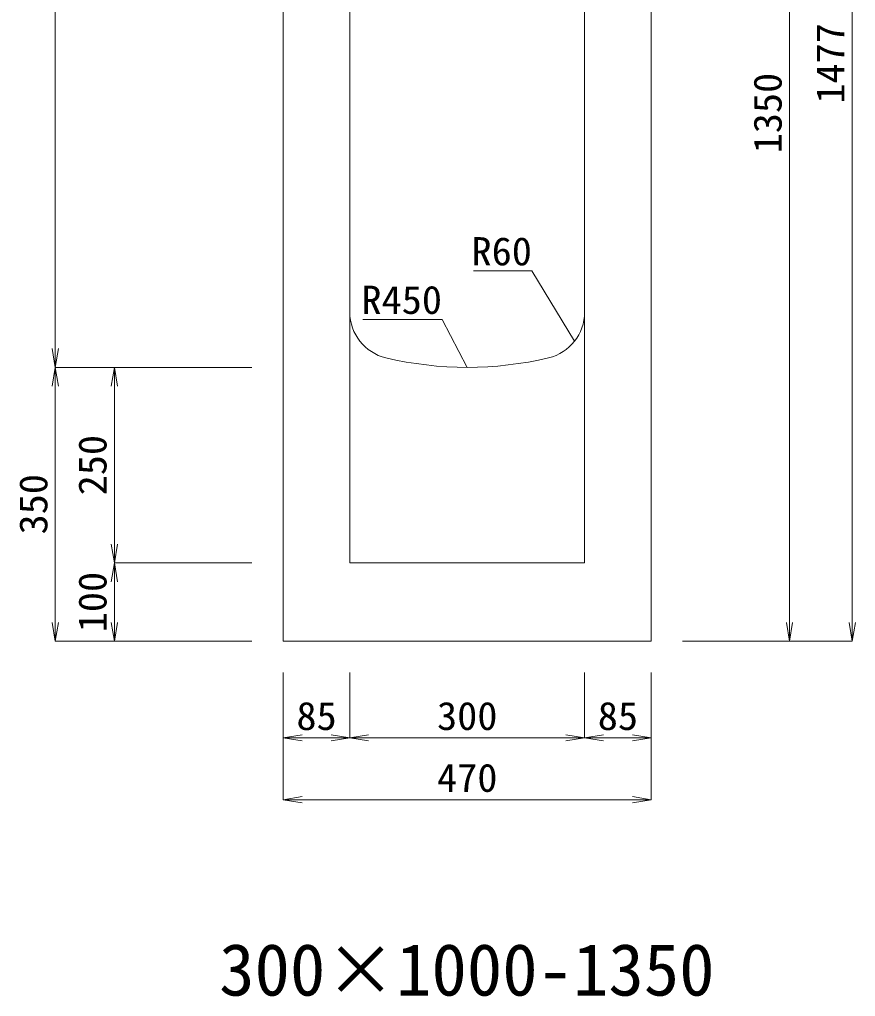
# Model space of a CAD drawing. Units: millimetres at full size. Extents: x -734 to 58102, y 49499 to 87169.
# Drawn here: x 19239 to 20307, y 58589 to 59838 of the extents above; entities that cross this region are included whole.
import ezdxf
from ezdxf.enums import TextEntityAlignment as Align

# ---------------------------------------------------------------- set-up
doc = ezdxf.new("R2010")
doc.units = ezdxf.units.MM
doc.header["$LTSCALE"] = 50
doc.linetypes.add('DASHED_SPACED', pattern=[12, 6, -6])
for name, color, linetype, lineweight in [('0_2', 7, 'DASHED_SPACED', 9), ('寸法線', 7, 'Continuous', 13), ('引出線', 4, 'Continuous', 13), ('本体', 2, 'Continuous', 20)]:
    doc.layers.add(name, color=color, linetype=linetype, lineweight=lineweight)
doc.styles.add('ＭＳ ゴシック', font='')
doc.styles.add('ＭＳ 明朝', font='')
doc.styles.get('ＭＳ ゴシック').set_extended_font_data('MS Gothic')
doc.styles.get('ＭＳ 明朝').set_extended_font_data('MS Mincho')

# ---------------------------------------------------------------- blocks, each defined once
blk = doc.blocks.new('open_arrow')
at = {"color": 0, "linetype": 'Continuous', "lineweight": -2}
blk.add_lwpolyline([(7.5, 1.25), (0, 0), (7.5, -1.25)], dxfattribs=at)

msp = doc.modelspace()

# ---------------------------------------------------------------- linework, layer by layer
at = {"layer": '寸法線'}
for p, q in [((20302.54, 60520.64), (20302.54, 59043.64)), ((19284.19, 60393.64), (19284.19, 59393.64)), ((20222.29, 60393.64), (20222.29, 59043.64)), ((19284.19, 59393.64), (19284.19, 59043.64)), ((19535.53, 59393.64), (19284.19, 59393.64)), ((19535.53, 59393.64), (19284.19, 59393.64)), ((19359.74, 59143.64), (19359.74, 59393.64)), ((19535.53, 59393.64), (19359.74, 59393.64)), ((19535.53, 59143.64), (19359.74, 59143.64)), ((19359.74, 59043.64), (19359.74, 59143.64)), ((19535.53, 59143.64), (19359.74, 59143.64)), ((19535.53, 59043.64), (19284.19, 59043.64)), ((19535.53, 59043.64), (19359.74, 59043.64)), ((20085.57, 59043.64), (20302.54, 59043.64)), ((20085.57, 59043.64), (20222.29, 59043.64)), ((19575.55, 59003.62), (19575.55, 58841.04)), ((19575.55, 59003.62), (19575.55, 58920.1)), ((19660.55, 59003.62), (19660.55, 58920.1)), ((19660.55, 59003.62), (19660.55, 58920.1)), ((19960.55, 59003.62), (19960.55, 58920.1)), ((19960.55, 59003.62), (19960.55, 58920.1)), ((20045.55, 59003.62), (20045.55, 58841.04)), ((20045.55, 59003.62), (20045.55, 58920.1)), ((19575.55, 58920.1), (19660.55, 58920.1)), ((19660.55, 58920.1), (19960.55, 58920.1)), ((19960.55, 58920.1), (20045.55, 58920.1)), ((19575.55, 58841.04), (20045.55, 58841.04))]:
    msp.add_line(p, q, dxfattribs=at)
at = {"layer": '引出線'}
for points in [[(19947.62, 59426.95), (19893.21, 59516.85), (19818.54, 59516.85)], [(19810.55, 59393.64), (19778.33, 59454.78), (19677.32, 59454.78)]]:
    msp.add_lwpolyline(points, dxfattribs=at)
at = {"layer": '本体'}
for p, q in [((19575.55, 60393.64), (19575.55, 59043.64)), ((19660.55, 59464.16), (19660.55, 60393.64)), ((19960.55, 59464.16), (19960.55, 60393.64)), ((20045.55, 59043.64), (20045.55, 60393.64)), ((19660.55, 59464.16), (19660.55, 59143.64)), ((19960.55, 59464.16), (19960.55, 59143.64)), ((19660.55, 59143.64), (19960.55, 59143.64)), ((19575.55, 59043.64), (20045.55, 59043.64))]:
    msp.add_line(p, q, dxfattribs=at)
for centre, radius, start, end in [((19720.55, 59464.16), 60, 180, 256.65785), ((19900.55, 59464.16), 60, 283.34237, 0), ((19810.55, 59843.64), 450, 256.65777, 283.34225)]:
    msp.add_arc(centre, radius, start, end, dxfattribs=at)

# ---------------------------------------------------------------- block references
at = {"layer": '寸法線', "xscale": 3.2, "yscale": 3.2}
for p, rotation in [((19284.19, 59393.64), 90), ((19284.19, 59393.64), 270), ((19359.74, 59393.64), 270), ((19359.74, 59143.64), 90), ((19359.74, 59143.64), 270), ((19284.19, 59043.64), 90), ((19359.74, 59043.64), 90), ((20222.29, 59043.64), 90), ((20302.54, 59043.64), 90), ((19660.55, 58920.1), 180), ((19960.55, 58920.1), 180), ((20045.55, 58920.1), 180), ((20045.55, 58841.04), 180)]:
    msp.add_blockref('open_arrow', p, dxfattribs=dict(at, rotation=rotation))
for p in [(19575.55, 58920.1), (19660.55, 58920.1), (19960.55, 58920.1), (19575.55, 58841.04)]:
    msp.add_blockref('open_arrow', p, dxfattribs=at)
at = {"layer": '引出線', "xscale": 0.0533, "yscale": 0.0533}
for p, rotation in [((19947.62, 59426.95), 121.2), ((19810.55, 59393.64), 117.8)]:
    msp.add_blockref('open_arrow', p, dxfattribs=dict(at, rotation=rotation))

# ---------------------------------------------------------------- texts
at = {"layer": '0_2', "style": 'ＭＳ ゴシック'}
msp.add_text('300×1000-1350', height=66.46, dxfattribs=at).set_placement((19810.07, 58623.81), align=Align.MIDDLE_CENTER)
at = {"layer": '寸法線', "style": 'ＭＳ 明朝', "width": 1.05}
for s, p in [('1477', (20274.52, 59782.14)), ('1350', (20194.27, 59718.64)), ('250', (19331.72, 59268.64)), ('350', (19256.17, 59218.64)), ('100', (19331.72, 59093.64))]:
    msp.add_text(s, height=36.03, rotation=90, dxfattribs=at).set_placement(p, align=Align.MIDDLE_CENTER)
for s, p in [('85', (19618.05, 58948.12)), ('300', (19810.55, 58948.12)), ('85', (20003.05, 58948.12)), ('470', (19810.55, 58869.06))]:
    msp.add_text(s, height=36.03, dxfattribs=at).set_placement(p, align=Align.MIDDLE_CENTER)
at = {"layer": '引出線', "style": 'ＭＳ 明朝', "width": 1.05}
for s, p in [('R60', (19893.21, 59560.05)), ('R450', (19778.33, 59497.98))]:
    msp.add_text(s, height=36.03, dxfattribs=at).set_placement(p, align=Align.TOP_RIGHT)

doc.saveas('drawing.dxf')
